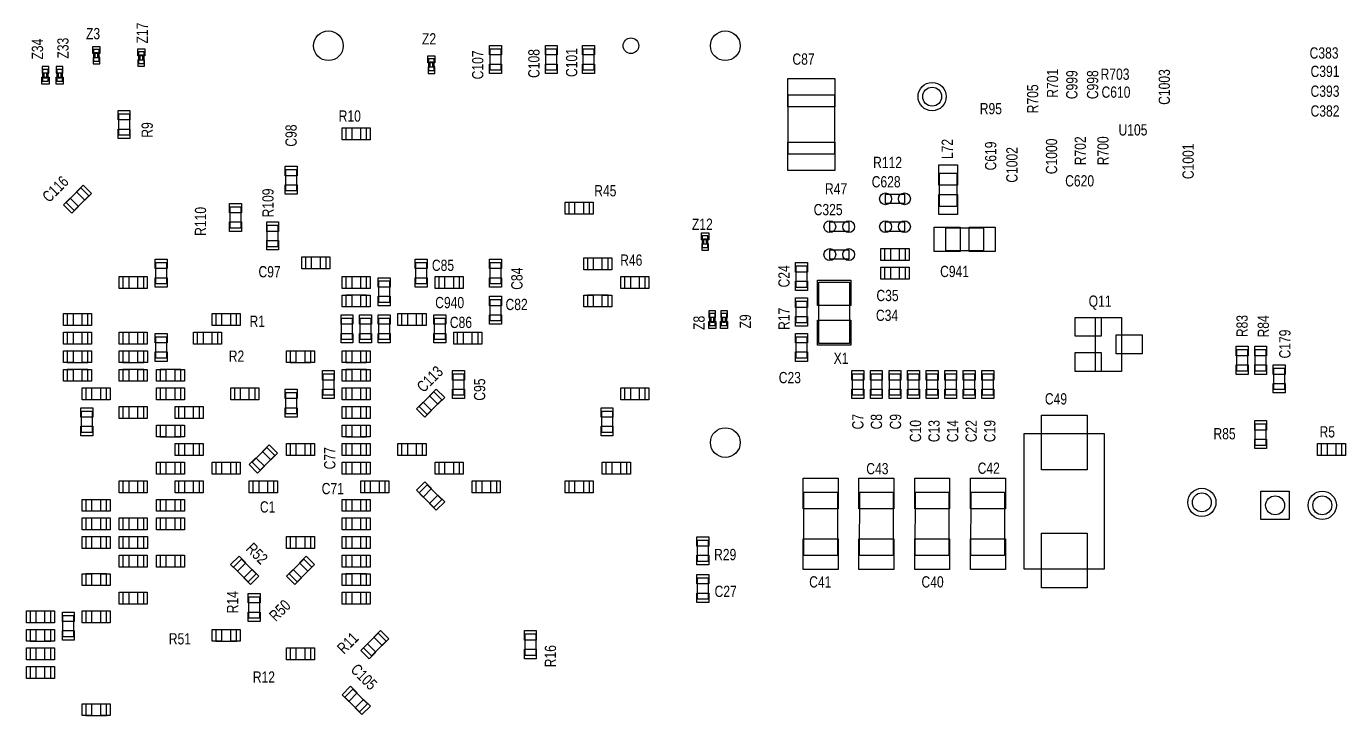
# Model space of a CAD drawing. Extents: x -13164 to 30582, y -10288 to 18382.
# Drawn here: x 6166 to 10360, y 5734 to 7925 of the extents above; entities that cross this region are included whole.
import ezdxf
from ezdxf.enums import TextEntityAlignment as Align

# ---------------------------------------------------------------- set-up
doc = ezdxf.new("R2010")
doc.units = 0
doc.layers.add('DF_ASSEMBLY_NOTES', color=2, linetype='CONTINUOUS')

# ---------------------------------------------------------------- blocks, each defined once
blk = doc.blocks.new('FIGURE_SQUARE')
blk.add_lwpolyline([(-0.5, -0.5), (-0.5, 0.5), (0.5, 0.5), (0.5, -0.5)], close=True)
blk = doc.blocks.new('FIGURE_CIRCLE')
blk.add_circle((0, 0), 0.5)

msp = doc.modelspace()

# ---------------------------------------------------------------- linework, layer by layer
at = {"layer": 'DF_ASSEMBLY_NOTES'}
for points in [[(6379.6615, 7852.018), (6379.6615, 7814.518), (6397.6615, 7814.518), (6397.6615, 7852.018), (6379.6615, 7852.018)], [(6522.1615, 7844.518), (6522.1615, 7807.018), (6540.1615, 7807.018), (6540.1615, 7844.518), (6522.1615, 7844.518)], [(7675.51, 7786.9255), (7675.51, 7852.9255), (7639.51, 7852.9255), (7639.51, 7786.9255), (7675.51, 7786.9255)], [(7852.678, 7786.9255), (7852.678, 7852.9255), (7816.678, 7852.9255), (7816.678, 7786.9255), (7852.678, 7786.9255)], [(7970.788, 7786.9255), (7970.788, 7852.9255), (7934.788, 7852.9255), (7934.788, 7786.9255), (7970.788, 7786.9255)], [(6378.025, 7805.8015), (6399.298, 7805.8015), (6399.298, 7826.4715), (6393.3865, 7826.4715), (6393.3865, 7841.2345), (6383.9365, 7841.2345), (6383.9365, 7826.4715), (6378.025, 7826.4715), (6378.025, 7805.8015)], [(6379.6615, 7840.018), (6379.6615, 7826.518), (6397.6615, 7826.518), (6397.6615, 7840.018), (6379.6615, 7840.018)], [(6520.525, 7798.3015), (6541.798, 7798.3015), (6541.798, 7818.9715), (6535.8865, 7818.9715), (6535.8865, 7833.7345), (6526.4365, 7833.7345), (6526.4365, 7818.9715), (6520.525, 7818.9715), (6520.525, 7798.3015)], [(6522.1615, 7832.518), (6522.1615, 7819.018), (6540.1615, 7819.018), (6540.1615, 7832.518), (6522.1615, 7832.518)], [(7443.025, 7775.8015), (7464.298, 7775.8015), (7464.298, 7796.4715), (7458.3865, 7796.4715), (7458.3865, 7811.2345), (7448.9365, 7811.2345), (7448.9365, 7796.4715), (7443.025, 7796.4715), (7443.025, 7775.8015)], [(7444.6615, 7822.018), (7444.6615, 7784.518), (7462.6615, 7784.518), (7462.6615, 7822.018), (7444.6615, 7822.018)], [(7444.6615, 7810.018), (7444.6615, 7796.518), (7462.6615, 7796.518), (7462.6615, 7810.018), (7444.6615, 7810.018)], [(6237.4165, 7797.256), (6216.1435, 7797.256), (6216.1435, 7776.586), (6222.055, 7776.586), (6222.055, 7761.823), (6231.505, 7761.823), (6231.505, 7776.586), (6237.4165, 7776.586), (6237.4165, 7797.256)], [(6235.78, 7751.0395), (6235.78, 7788.5395), (6217.78, 7788.5395), (6217.78, 7751.0395), (6235.78, 7751.0395)], [(6235.78, 7763.0395), (6235.78, 7776.5395), (6217.78, 7776.5395), (6217.78, 7763.0395), (6235.78, 7763.0395)], [(6282.4165, 7797.256), (6261.1435, 7797.256), (6261.1435, 7776.586), (6267.055, 7776.586), (6267.055, 7761.823), (6276.505, 7761.823), (6276.505, 7776.586), (6282.4165, 7776.586), (6282.4165, 7797.256)], [(6280.78, 7751.0395), (6280.78, 7788.5395), (6262.78, 7788.5395), (6262.78, 7751.0395), (6280.78, 7751.0395)], [(6280.78, 7763.0395), (6280.78, 7776.5395), (6262.78, 7776.5395), (6262.78, 7763.0395), (6280.78, 7763.0395)], [(8734.9495, 7518.7285), (8587.9495, 7518.7285), (8587.9495, 7707.7285), (8734.9495, 7707.7285), (8734.9495, 7518.7285)], [(6494.416, 7580.23), (6494.416, 7646.23), (6458.416, 7646.23), (6458.416, 7580.23), (6494.416, 7580.23)], [(7247.599, 7601.701), (7181.599, 7601.701), (7181.599, 7565.701), (7247.599, 7565.701), (7247.599, 7601.701)], [(6989.917, 7469.0725), (6989.917, 7403.0725), (7025.917, 7403.0725), (7025.917, 7469.0725), (6989.917, 7469.0725)], [(9124.963, 7457.4415), (9067.36, 7457.4415), (9067.36, 7354.0945), (9124.963, 7354.0945), (9124.963, 7457.4415)], [(6339.2635, 7411.831), (6292.5955, 7365.1615), (6318.0505, 7339.705), (6364.72, 7386.3745), (6339.2635, 7411.831)], [(6352.2567, 7372.6379), (6373.5537, 7393.9349), (6346.824, 7420.6646), (6325.527, 7399.3676), (6352.2567, 7372.6379)], [(8957.1985, 7362.004), (8897.1985, 7362.004), (8897.1985, 7392.004), (8957.1985, 7392.004), (8957.1985, 7362.004)], [(6310.4901, 7330.8713), (6331.7871, 7352.1683), (6305.0574, 7378.898), (6283.7604, 7357.601), (6310.4901, 7330.8713)], [(6848.743, 7284.961), (6848.743, 7350.961), (6812.743, 7350.961), (6812.743, 7284.961), (6848.743, 7284.961)], [(7890.2605, 7329.4825), (7956.2605, 7329.4825), (7956.2605, 7365.4825), (7890.2605, 7365.4825), (7890.2605, 7329.4825)], [(8780.0335, 7273.4215), (8720.0335, 7273.4215), (8720.0335, 7303.4215), (8780.0335, 7303.4215), (8780.0335, 7273.4215)], [(8957.1985, 7273.4215), (8897.1985, 7273.4215), (8897.1985, 7303.4215), (8957.1985, 7303.4215), (8957.1985, 7273.4215)], [(6966.853, 7225.906), (6966.853, 7291.906), (6930.853, 7291.906), (6930.853, 7225.906), (6966.853, 7225.906)], [(8314.6615, 7259.518), (8314.6615, 7222.018), (8332.6615, 7222.018), (8332.6615, 7259.518), (8314.6615, 7259.518)], [(9088.6615, 7285.018), (9208.6615, 7285.018), (9208.6615, 7211.518), (9088.6615, 7211.518), (9088.6615, 7285.018)], [(8313.025, 7213.3015), (8334.298, 7213.3015), (8334.298, 7233.9715), (8328.3865, 7233.9715), (8328.3865, 7248.7345), (8318.9365, 7248.7345), (8318.9365, 7233.9715), (8313.025, 7233.9715), (8313.025, 7213.3015)], [(8314.6615, 7247.518), (8314.6615, 7234.018), (8332.6615, 7234.018), (8332.6615, 7247.518), (8314.6615, 7247.518)], [(8780.029, 7184.8405), (8720.029, 7184.8405), (8720.029, 7214.8405), (8780.029, 7214.8405), (8780.029, 7184.8405)], [(8894.197, 7181.8435), (8960.197, 7181.8435), (8960.197, 7217.8435), (8894.197, 7217.8435), (8894.197, 7181.8435)], [(6612.523, 7107.793), (6612.523, 7173.793), (6576.523, 7173.793), (6576.523, 7107.793), (6612.523, 7107.793)], [(7119.1585, 7191.2665), (7053.1585, 7191.2665), (7053.1585, 7155.2665), (7119.1585, 7155.2665), (7119.1585, 7191.2665)], [(7439.2945, 7107.7885), (7439.2945, 7173.7885), (7403.2945, 7173.7885), (7403.2945, 7107.7885), (7439.2945, 7107.7885)], [(7675.513, 7107.79), (7675.513, 7173.79), (7639.513, 7173.79), (7639.513, 7107.79), (7675.513, 7107.79)], [(7949.3125, 7152.3205), (8015.3125, 7152.3205), (8015.3125, 7188.3205), (7949.3125, 7188.3205), (7949.3125, 7152.3205)], [(6472.9435, 7093.264), (6538.9435, 7093.264), (6538.9435, 7129.264), (6472.9435, 7129.264), (6472.9435, 7093.264)], [(7181.6035, 7093.2925), (7247.6035, 7093.2925), (7247.6035, 7129.2925), (7181.6035, 7129.2925), (7181.6035, 7093.2925)], [(7476.874, 7093.261), (7542.874, 7093.261), (7542.874, 7129.261), (7476.874, 7129.261), (7476.874, 7093.261)], [(8067.4285, 7093.2655), (8133.4285, 7093.2655), (8133.4285, 7129.2655), (8067.4285, 7129.2655), (8067.4285, 7093.2655)], [(8647.684, 7096.669), (8647.684, 7162.669), (8611.684, 7162.669), (8611.684, 7096.669), (8647.684, 7096.669)], [(8894.197, 7122.7885), (8960.197, 7122.7885), (8960.197, 7158.7885), (8894.197, 7158.7885), (8894.197, 7122.7885)], [(7285.183, 7114.7365), (7285.183, 7048.7365), (7321.183, 7048.7365), (7321.183, 7114.7365), (7285.183, 7114.7365)], [(8685.259, 6917.158), (8685.259, 7112.158), (8782.759, 7112.158), (8782.759, 6917.158), (8685.259, 6917.158)], [(7247.5975, 7070.2345), (7181.5975, 7070.2345), (7181.5975, 7034.2345), (7247.5975, 7034.2345), (7247.5975, 7070.2345)], [(7675.513, 6989.68), (7675.513, 7055.68), (7639.513, 7055.68), (7639.513, 6989.68), (7675.513, 6989.68)], [(7949.3155, 7034.2075), (8015.3155, 7034.2075), (8015.3155, 7070.2075), (7949.3155, 7070.2075), (7949.3155, 7034.2075)], [(8647.684, 6984.163), (8647.684, 7050.163), (8611.684, 7050.163), (8611.684, 6984.163), (8647.684, 6984.163)], [(6361.7725, 7011.1495), (6295.7725, 7011.1495), (6295.7725, 6975.1495), (6361.7725, 6975.1495), (6361.7725, 7011.1495)], [(6834.214, 7011.145), (6768.214, 7011.145), (6768.214, 6975.145), (6834.214, 6975.145), (6834.214, 7011.145)], [(7424.7655, 7011.1495), (7358.7655, 7011.1495), (7358.7655, 6975.1495), (7424.7655, 6975.1495), (7424.7655, 7011.1495)], [(8356.798, 7020.7345), (8335.525, 7020.7345), (8335.525, 7000.0645), (8341.4365, 7000.0645), (8341.4365, 6985.3015), (8350.8865, 6985.3015), (8350.8865, 7000.0645), (8356.798, 7000.0645), (8356.798, 7020.7345)], [(8355.1615, 6974.518), (8355.1615, 7012.018), (8337.1615, 7012.018), (8337.1615, 6974.518), (8355.1615, 6974.518)], [(8394.298, 7020.7345), (8373.025, 7020.7345), (8373.025, 7000.0645), (8378.9365, 7000.0645), (8378.9365, 6985.3015), (8388.3865, 6985.3015), (8388.3865, 7000.0645), (8394.298, 7000.0645), (8394.298, 7020.7345)], [(8392.6615, 6974.518), (8392.6615, 7012.018), (8374.6615, 7012.018), (8374.6615, 6974.518), (8392.6615, 6974.518)], [(7167.073, 6996.6445), (7167.073, 6930.6445), (7203.073, 6930.6445), (7203.073, 6996.6445), (7167.073, 6996.6445)], [(7262.1295, 6930.646), (7262.1295, 6996.646), (7226.1295, 6996.646), (7226.1295, 6930.646), (7262.1295, 6930.646)], [(7285.1815, 6996.6265), (7285.1815, 6930.6265), (7321.1815, 6930.6265), (7321.1815, 6996.6265), (7285.1815, 6996.6265)], [(7498.348, 6930.622), (7498.348, 6996.622), (7462.348, 6996.622), (7462.348, 6930.622), (7498.348, 6930.622)], [(8355.1615, 6986.518), (8355.1615, 7000.018), (8337.1615, 7000.018), (8337.1615, 6986.518), (8355.1615, 6986.518)], [(8392.6615, 6986.518), (8392.6615, 7000.018), (8374.6615, 7000.018), (8374.6615, 6986.518), (8392.6615, 6986.518)], [(9564.823, 7000.2355), (9647.5, 7000.2355), (9647.5, 6827.7955), (9564.823, 6827.7955), (9564.823, 7000.2355)], [(6361.777, 6952.093), (6295.777, 6952.093), (6295.777, 6916.093), (6361.777, 6916.093), (6361.777, 6952.093)], [(6472.9405, 6916.1005), (6538.9405, 6916.1005), (6538.9405, 6952.1005), (6472.9405, 6952.1005), (6472.9405, 6916.1005)], [(6612.5185, 6871.5685), (6612.5185, 6937.5685), (6576.5185, 6937.5685), (6576.5185, 6871.5685), (6612.5185, 6871.5685)], [(6775.1575, 6952.093), (6709.1575, 6952.093), (6709.1575, 6916.093), (6775.1575, 6916.093), (6775.1575, 6952.093)], [(7535.9305, 6916.0945), (7601.9305, 6916.0945), (7601.9305, 6952.0945), (7535.9305, 6952.0945), (7535.9305, 6916.0945)], [(8611.684, 6937.657), (8611.684, 6871.657), (8647.684, 6871.657), (8647.684, 6937.657), (8611.684, 6937.657)], [(6361.777, 6893.0425), (6295.777, 6893.0425), (6295.777, 6857.0425), (6361.777, 6857.0425), (6361.777, 6893.0425)], [(6472.945, 6857.0395), (6538.945, 6857.0395), (6538.945, 6893.0395), (6472.945, 6893.0395), (6472.945, 6857.0395)], [(7070.437, 6893.0605), (7004.4355, 6893.0605), (7004.4355, 6857.059), (7070.437, 6857.059), (7070.437, 6893.0605)], [(7247.602, 6893.0635), (7181.602, 6893.0635), (7181.602, 6857.0635), (7247.602, 6857.0635), (7247.602, 6893.0635)], [(10012.4185, 6896.6005), (10012.4185, 6830.6005), (10048.4185, 6830.6005), (10048.4185, 6896.6005), (10012.4185, 6896.6005)], [(10071.4795, 6896.602), (10071.4795, 6830.602), (10107.4795, 6830.602), (10107.4795, 6896.602), (10071.4795, 6896.602)], [(10130.5315, 6837.5455), (10130.5315, 6771.5455), (10166.5315, 6771.5455), (10166.5315, 6837.5455), (10130.5315, 6837.5455)], [(6361.777, 6833.986), (6295.777, 6833.986), (6295.777, 6797.986), (6361.777, 6797.986), (6361.777, 6833.986)], [(6472.939, 6797.9905), (6538.939, 6797.9905), (6538.939, 6833.9905), (6472.939, 6833.9905), (6472.939, 6797.9905)], [(6657.049, 6833.983), (6591.049, 6833.9815), (6591.049, 6797.9815), (6657.049, 6797.9815), (6657.049, 6833.983)], [(7108.018, 6819.4735), (7108.018, 6753.4735), (7144.018, 6753.4735), (7144.018, 6819.4735), (7108.018, 6819.4735)], [(7247.5975, 6834.0055), (7181.5975, 6834.0055), (7181.5975, 6798.0055), (7247.5975, 6798.0055), (7247.5975, 6834.0055)], [(7557.4, 6753.463), (7557.4, 6819.463), (7521.4, 6819.463), (7521.4, 6753.463), (7557.4, 6753.463)], [(8790.937, 6819.3775), (8790.937, 6753.3775), (8826.937, 6753.3775), (8826.937, 6819.3775), (8790.937, 6819.3775)], [(8849.986, 6819.3775), (8849.986, 6753.3775), (8885.986, 6753.3775), (8885.986, 6819.3775), (8849.986, 6819.3775)], [(8945.041, 6753.376), (8945.041, 6819.376), (8909.041, 6819.376), (8909.041, 6753.376), (8945.041, 6753.376)], [(9004.099, 6753.376), (9004.099, 6819.376), (8968.099, 6819.376), (8968.099, 6753.376), (9004.099, 6753.376)], [(9063.1585, 6753.3745), (9063.1585, 6819.3745), (9027.1585, 6819.3745), (9027.1585, 6753.3745), (9063.1585, 6753.3745)], [(9122.2075, 6753.3745), (9122.2075, 6819.3745), (9086.2075, 6819.3745), (9086.2075, 6753.3745), (9122.2075, 6753.3745)], [(9181.2625, 6753.3745), (9181.2625, 6819.3745), (9145.2625, 6819.3745), (9145.2625, 6753.3745), (9181.2625, 6753.3745)], [(9240.3235, 6753.3745), (9240.3235, 6819.3745), (9204.3235, 6819.3745), (9204.3235, 6753.3745), (9240.3235, 6753.3745)], [(6354.832, 6738.9295), (6420.832, 6738.9295), (6420.832, 6774.9295), (6354.832, 6774.9295), (6354.832, 6738.9295)], [(6591.0535, 6738.9325), (6657.0535, 6738.9325), (6657.0535, 6774.9325), (6591.0535, 6774.9325), (6591.0535, 6738.9325)], [(6827.2735, 6738.9445), (6893.2735, 6738.9445), (6893.2735, 6774.9445), (6827.2735, 6774.9445), (6827.2735, 6738.9445)], [(7025.9065, 6694.4185), (7025.9065, 6760.4185), (6989.9065, 6760.4185), (6989.9065, 6694.4185), (7025.9065, 6694.4185)], [(7247.5975, 6774.943), (7181.5975, 6774.943), (7181.5975, 6738.943), (7247.5975, 6738.943), (7247.5975, 6774.943)], [(7461.4255, 6763.4755), (7414.7575, 6716.806), (7440.2125, 6691.3495), (7486.882, 6738.019), (7461.4255, 6763.4755)], [(7474.4187, 6724.2824), (7495.7157, 6745.5794), (7468.986, 6772.3091), (7447.689, 6751.0121), (7474.4187, 6724.2824)], [(8067.4285, 6738.9295), (8133.4285, 6738.9295), (8133.4285, 6774.9295), (8067.4285, 6774.9295), (8067.4285, 6738.9295)], [(6472.939, 6679.8775), (6538.939, 6679.8775), (6538.939, 6715.8775), (6472.939, 6715.8775), (6472.939, 6679.8775)], [(6650.1085, 6679.8865), (6716.1085, 6679.8865), (6716.1085, 6715.8865), (6650.1085, 6715.8865), (6650.1085, 6679.8865)], [(7247.5975, 6715.8865), (7181.5975, 6715.8865), (7181.5975, 6679.8865), (7247.5975, 6679.8865), (7247.5975, 6715.8865)], [(7432.6521, 6682.5158), (7453.9491, 6703.8128), (7427.2194, 6730.5425), (7405.9224, 6709.2455), (7432.6521, 6682.5158)], [(6340.3015, 6701.344), (6340.3015, 6635.344), (6376.3015, 6635.344), (6376.3015, 6701.344), (6340.3015, 6701.344)], [(8029.843, 6635.353), (8029.843, 6701.353), (7993.843, 6701.353), (7993.843, 6635.353), (8029.843, 6635.353)], [(6591.0505, 6620.8225), (6657.0505, 6620.8225), (6657.0505, 6656.8225), (6591.0505, 6656.8225), (6591.0505, 6620.8225)], [(7247.602, 6656.83), (7181.602, 6656.83), (7181.602, 6620.83), (7247.602, 6620.83), (7247.602, 6656.83)], [(9592.174, 6199.4305), (9338.2255, 6199.4305), (9338.2255, 6630.5335), (9592.174, 6630.5335), (9592.174, 6199.4305)], [(10107.4765, 6594.379), (10107.4765, 6660.379), (10071.4765, 6660.379), (10071.4765, 6594.379), (10107.4765, 6594.379)], [(6650.1085, 6561.7705), (6716.1085, 6561.7705), (6716.1085, 6597.7705), (6650.1085, 6597.7705), (6650.1085, 6561.7705)], [(6929.932, 6586.2955), (6883.264, 6539.6275), (6908.719, 6514.171), (6955.3885, 6560.8405), (6929.932, 6586.2955)], [(6942.9252, 6547.1039), (6964.2222, 6568.4009), (6937.4925, 6595.1306), (6916.1955, 6573.8336), (6942.9252, 6547.1039)], [(7004.4385, 6561.7705), (7070.4385, 6561.7705), (7070.4385, 6597.7705), (7004.4385, 6597.7705), (7004.4385, 6561.7705)], [(7247.602, 6597.772), (7181.602, 6597.772), (7181.602, 6561.772), (7247.602, 6561.772), (7247.602, 6597.772)], [(7358.7685, 6561.7675), (7424.7685, 6561.7675), (7424.7685, 6597.7675), (7358.7685, 6597.7675), (7358.7685, 6561.7675)], [(10281.9925, 6561.7615), (10347.9925, 6561.7615), (10347.9925, 6597.7615), (10281.9925, 6597.7615), (10281.9925, 6561.7615)], [(6901.1586, 6505.3373), (6922.4556, 6526.6343), (6895.7259, 6553.364), (6874.4289, 6532.067), (6901.1586, 6505.3373)], [(6591.049, 6502.7125), (6657.049, 6502.7125), (6657.049, 6538.7125), (6591.049, 6538.7125), (6591.049, 6502.7125)], [(6834.2125, 6538.7125), (6768.2125, 6538.7125), (6768.2125, 6502.7125), (6834.2125, 6502.7125), (6834.2125, 6538.7125)], [(7247.6035, 6538.7125), (7181.6035, 6538.7125), (7181.6035, 6502.7125), (7247.6035, 6502.7125), (7247.6035, 6538.7125)], [(7542.8725, 6538.7125), (7476.8725, 6538.7125), (7476.8725, 6502.7125), (7542.8725, 6502.7125), (7542.8725, 6538.7125)], [(8008.3735, 6502.7095), (8074.3735, 6502.7095), (8074.3735, 6538.7095), (8008.3735, 6538.7095), (8008.3735, 6502.7095)], [(6472.939, 6443.6575), (6538.939, 6443.6575), (6538.939, 6479.6575), (6472.939, 6479.6575), (6472.939, 6443.6575)], [(6650.1085, 6443.6515), (6716.1085, 6443.6515), (6716.1085, 6479.6515), (6650.1085, 6479.6515), (6650.1085, 6443.6515)], [(6886.3255, 6443.6545), (6952.3255, 6443.6545), (6952.3255, 6479.6545), (6886.3255, 6479.6545), (6886.3255, 6443.6545)], [(7240.6585, 6443.6545), (7306.6585, 6443.6545), (7306.6585, 6479.6545), (7240.6585, 6479.6545), (7240.6585, 6443.6545)], [(7405.9224, 6450.2984), (7427.2194, 6429.0014), (7453.9491, 6455.7311), (7432.6521, 6477.0281), (7405.9224, 6450.2984)], [(7486.8805, 6421.525), (7440.2125, 6468.1945), (7414.756, 6442.738), (7461.4255, 6396.07), (7486.8805, 6421.525)], [(7594.9885, 6443.6575), (7660.9885, 6443.6575), (7660.9885, 6479.6575), (7594.9885, 6479.6575), (7594.9885, 6443.6575)], [(7890.2635, 6443.6575), (7956.2635, 6443.6575), (7956.2635, 6479.6575), (7890.2635, 6479.6575), (7890.2635, 6443.6575)], [(6354.829, 6384.601), (6420.829, 6384.601), (6420.829, 6420.601), (6354.829, 6420.601), (6354.829, 6384.601)], [(6591.058, 6384.601), (6657.058, 6384.601), (6657.058, 6420.601), (6591.058, 6420.601), (6591.058, 6384.601)], [(7247.602, 6420.5965), (7181.602, 6420.5965), (7181.602, 6384.5965), (7247.602, 6384.5965), (7247.602, 6420.5965)], [(7447.689, 6408.5318), (7468.986, 6387.2348), (7495.7157, 6413.9645), (7474.4187, 6435.2615), (7447.689, 6408.5318)], [(8636.977, 6243.046), (8637.727, 6444.046), (8744.227, 6444.046), (8744.227, 6243.046), (8637.727, 6243.046)], [(8814.142, 6243.046), (8814.886, 6444.046), (8921.386, 6444.046), (8921.386, 6243.046), (8814.886, 6243.046)], [(8991.307, 6243.046), (8992.057, 6444.046), (9098.557, 6444.046), (9098.557, 6243.046), (8992.057, 6243.046)], [(9168.472, 6243.046), (9169.222, 6444.046), (9275.722, 6444.046), (9275.722, 6243.046), (9169.222, 6243.046)], [(6354.8335, 6325.5445), (6420.8335, 6325.5445), (6420.8335, 6361.5445), (6354.8335, 6361.5445), (6354.8335, 6325.5445)], [(6472.939, 6325.5475), (6538.939, 6325.5475), (6538.939, 6361.5475), (6472.939, 6361.5475), (6472.939, 6325.5475)], [(6657.049, 6361.5415), (6591.049, 6361.5415), (6591.049, 6325.5415), (6657.049, 6325.5415), (6657.049, 6361.5415)], [(7247.5975, 6361.5415), (7181.5975, 6361.5415), (7181.5975, 6325.5415), (7247.5975, 6325.5415), (7247.5975, 6361.5415)], [(6354.829, 6266.4955), (6420.829, 6266.4955), (6420.829, 6302.4955), (6354.829, 6302.4955), (6354.829, 6266.4955)], [(6472.945, 6266.4895), (6538.945, 6266.4895), (6538.945, 6302.4895), (6472.945, 6302.4895), (6472.945, 6266.4895)], [(7070.4325, 6302.479), (7004.4325, 6302.479), (7004.4325, 6266.479), (7070.4325, 6266.479), (7070.4325, 6302.479)], [(7247.5975, 6302.479), (7181.5975, 6302.479), (7181.5975, 6266.479), (7247.5975, 6266.479), (7247.5975, 6302.479)], [(8298.1585, 6291.2725), (8298.1585, 6225.2725), (8334.1585, 6225.2725), (8334.1585, 6291.2725), (8298.1585, 6291.2725)], [(6472.9435, 6207.4375), (6538.9435, 6207.4375), (6538.9435, 6243.4375), (6472.9435, 6243.4375), (6472.9435, 6207.4375)], [(6657.049, 6243.43), (6591.049, 6243.43), (6591.049, 6207.43), (6657.049, 6207.43), (6657.049, 6243.43)], [(6815.3739, 6214.0739), (6836.6709, 6192.7769), (6863.4006, 6219.5066), (6842.1036, 6240.8036), (6815.3739, 6214.0739)], [(6896.3335, 6185.3005), (6849.664, 6231.97), (6824.209, 6206.5135), (6870.877, 6159.8455), (6896.3335, 6185.3005)], [(7026.8275, 6159.8425), (7073.497, 6206.512), (7048.0405, 6231.9685), (7001.371, 6185.299), (7026.8275, 6159.8425)], [(7055.601, 6240.8021), (7034.304, 6219.5051), (7061.0337, 6192.7754), (7082.3307, 6214.0724), (7055.601, 6240.8021)], [(7247.6035, 6243.4195), (7181.6035, 6243.4195), (7181.6035, 6207.4195), (7247.6035, 6207.4195), (7247.6035, 6243.4195)], [(6354.8305, 6148.3825), (6420.8305, 6148.3825), (6420.8305, 6184.3825), (6354.8305, 6184.3825), (6354.8305, 6148.3825)], [(6857.1405, 6172.3073), (6878.4375, 6151.0103), (6905.1672, 6177.74), (6883.8702, 6199.037), (6857.1405, 6172.3073)], [(7013.8344, 6199.0355), (6992.5374, 6177.7385), (7019.2671, 6151.0088), (7040.5641, 6172.3058), (7013.8344, 6199.0355)], [(7247.6035, 6184.366), (7181.6035, 6184.366), (7181.6035, 6148.366), (7247.6035, 6148.366), (7247.6035, 6184.366)], [(8298.1645, 6171.2665), (8298.1645, 6105.2665), (8334.1645, 6105.2665), (8334.1645, 6171.2665), (8298.1645, 6171.2665)], [(6472.9435, 6089.3245), (6538.9435, 6089.3245), (6538.9435, 6125.3245), (6472.9435, 6125.3245), (6472.9435, 6089.3245)], [(7247.5975, 6125.3065), (7181.5975, 6125.3065), (7181.5975, 6089.3065), (7247.5975, 6089.3065), (7247.5975, 6125.3065)], [(6907.7965, 6044.794), (6907.7965, 6110.794), (6871.7965, 6110.794), (6871.7965, 6044.794), (6907.7965, 6044.794)], [(6177.6685, 6030.2755), (6243.6685, 6030.2755), (6243.6685, 6066.2755), (6177.6685, 6066.2755), (6177.6685, 6030.2755)], [(6281.248, 6051.742), (6281.248, 5985.742), (6317.248, 5985.742), (6317.248, 6051.742), (6281.248, 6051.742)], [(6354.8305, 6030.2725), (6420.8305, 6030.2725), (6420.8305, 6066.2725), (6354.8305, 6066.2725), (6354.8305, 6030.2725)], [(6177.6685, 5971.219), (6243.6685, 5971.219), (6243.6685, 6007.219), (6177.6685, 6007.219), (6177.6685, 5971.219)], [(6768.2125, 5971.2115), (6834.2125, 5971.2115), (6834.2125, 6007.2115), (6768.2125, 6007.2115), (6768.2125, 5971.2115)], [(7297.2552, 5956.5539), (7318.5522, 5977.8509), (7291.8225, 6004.5806), (7270.5255, 5983.2836), (7297.2552, 5956.5539)], [(7255.4886, 5914.7873), (7276.7856, 5936.0843), (7250.0559, 5962.814), (7228.7589, 5941.517), (7255.4886, 5914.7873)], [(7284.262, 5995.7455), (7237.594, 5949.0775), (7263.049, 5923.621), (7309.7185, 5970.2905), (7284.262, 5995.7455)], [(7750.123, 5992.6855), (7750.123, 5926.6855), (7786.123, 5926.6855), (7786.123, 5992.6855), (7750.123, 5992.6855)], [(6177.6625, 5912.1625), (6243.6625, 5912.1625), (6243.6625, 5948.1625), (6177.6625, 5948.1625), (6177.6625, 5912.1625)], [(7070.434, 5948.158), (7004.434, 5948.158), (7004.434, 5912.158), (7070.434, 5912.158), (7070.434, 5948.158)], [(6177.6655, 5853.1045), (6243.6655, 5853.1045), (6243.6655, 5889.1045), (6177.6655, 5889.1045), (6177.6655, 5853.1045)], [(7217.7321, 5806.0871), (7196.4351, 5827.3841), (7169.7054, 5800.6544), (7191.0024, 5779.3574), (7217.7321, 5806.0871)], [(7178.5405, 5793.094), (7225.2085, 5746.4245), (7250.665, 5771.881), (7203.9955, 5818.549), (7178.5405, 5793.094)], [(6354.8275, 5734.993), (6420.8275, 5734.993), (6420.8275, 5770.993), (6354.8275, 5770.993), (6354.8275, 5734.993)], [(7259.4987, 5764.3205), (7238.2017, 5785.6175), (7211.472, 5758.8878), (7232.769, 5737.5908), (7259.4987, 5764.3205)]]:
    msp.add_lwpolyline(points, dxfattribs=at)

# ---------------------------------------------------------------- block references
for name, p, xscale, yscale in [('FIGURE_CIRCLE', (7126.195, 7863.628), 94.482, 94.482), ('FIGURE_CIRCLE', (7126.195, 7863.628), 94.482, 94.482), ('FIGURE_CIRCLE', (8087.7895, 7863.628), 49.6065, 49.6065), ('FIGURE_CIRCLE', (8087.7895, 7863.628), 49.6065, 49.6065), ('FIGURE_CIRCLE', (8387.7895, 7863.628), 94.482, 94.482), ('FIGURE_CIRCLE', (8387.7895, 7863.628), 94.482, 94.482), ('FIGURE_SQUARE', (6388.6615, 7850.518), 22.4415, 22.4415), ('FIGURE_SQUARE', (6531.1615, 7843.018), 22.4415, 22.4415), ('FIGURE_SQUARE', (7657.51, 7849.459), 37.8015, 30.1185), ('FIGURE_SQUARE', (7834.678, 7849.459), 37.8015, 30.1185), ('FIGURE_SQUARE', (7952.788, 7849.459), 37.8015, 30.1185), ('FIGURE_SQUARE', (7453.6615, 7820.518), 22.4415, 22.4415), ('FIGURE_SQUARE', (7657.51, 7790.392), 37.8015, 30.1185), ('FIGURE_SQUARE', (7834.678, 7790.392), 37.8015, 30.1185), ('FIGURE_SQUARE', (7952.788, 7790.392), 37.8015, 30.1185), ('FIGURE_SQUARE', (6226.78, 7752.5395), 22.4415, 22.4415), ('FIGURE_SQUARE', (6271.78, 7752.5395), 22.4415, 22.4415), ('FIGURE_SQUARE', (8661.4495, 7714.4785), 150, 89.7585), ('FIGURE_CIRCLE', (9045.3055, 7701.8125), 89.7585, 89.7585), ('FIGURE_CIRCLE', (9045.3055, 7701.8125), 60.2415, 60.2415), ('FIGURE_SQUARE', (6476.416, 7642.7635), 37.8015, 30.1185), ('FIGURE_SQUARE', (6476.416, 7583.6965), 37.8015, 30.1185), ('FIGURE_SQUARE', (7185.0655, 7583.701), 30.1185, 37.8015), ('FIGURE_SQUARE', (7244.1325, 7583.701), 30.1185, 37.8015), ('FIGURE_SQUARE', (8661.4495, 7511.9785), 150, 89.7585), ('FIGURE_SQUARE', (7007.917, 7465.606), 37.8015, 30.1185), ('FIGURE_SQUARE', (9096.1615, 7452.646), 60.2415, 64.3635), ('FIGURE_SQUARE', (7007.917, 7406.539), 37.8015, 30.1185), ('FIGURE_CIRCLE', (8897.1985, 7377.004), 37.8015, 37.8015), ('FIGURE_CIRCLE', (8957.1985, 7377.004), 37.8015, 37.8015), ('FIGURE_SQUARE', (9096.1615, 7358.89), 60.2415, 64.3635), ('FIGURE_SQUARE', (6830.743, 7347.4945), 37.8015, 30.1185), ('FIGURE_SQUARE', (7893.727, 7347.4825), 30.1185, 37.8015), ('FIGURE_SQUARE', (7952.794, 7347.4825), 30.1185, 37.8015), ('FIGURE_SQUARE', (6830.743, 7288.4275), 37.8015, 30.1185), ('FIGURE_SQUARE', (6948.853, 7288.4395), 37.8015, 30.1185), ('FIGURE_CIRCLE', (8720.0335, 7288.4215), 37.8015, 37.8015), ('FIGURE_CIRCLE', (8780.0335, 7288.4215), 37.8015, 37.8015), ('FIGURE_CIRCLE', (8897.1985, 7288.4215), 37.8015, 37.8015), ('FIGURE_CIRCLE', (8957.1985, 7288.4215), 37.8015, 37.8015), ('FIGURE_SQUARE', (8323.6615, 7258.018), 22.4415, 22.4415), ('FIGURE_SQUARE', (9092.7835, 7248.268), 82.677, 77.9535), ('FIGURE_SQUARE', (9204.5395, 7248.268), 82.677, 77.9535), ('FIGURE_SQUARE', (6948.853, 7229.3725), 37.8015, 30.1185), ('FIGURE_CIRCLE', (8720.029, 7199.8405), 37.8015, 37.8015), ('FIGURE_CIRCLE', (8780.029, 7199.8405), 37.8015, 37.8015), ('FIGURE_SQUARE', (8897.6635, 7199.8435), 30.1185, 37.8015), ('FIGURE_SQUARE', (8956.7305, 7199.8435), 30.1185, 37.8015), ('FIGURE_SQUARE', (6594.523, 7170.3265), 37.8015, 30.1185), ('FIGURE_SQUARE', (7056.625, 7173.2665), 30.1185, 37.8015), ('FIGURE_SQUARE', (7115.692, 7173.2665), 30.1185, 37.8015), ('FIGURE_SQUARE', (7421.2945, 7170.322), 37.8015, 30.1185), ('FIGURE_SQUARE', (7657.513, 7170.3235), 37.8015, 30.1185), ('FIGURE_SQUARE', (7952.779, 7170.3205), 30.1185, 37.8015), ('FIGURE_SQUARE', (8011.846, 7170.3205), 30.1185, 37.8015), ('FIGURE_SQUARE', (8629.684, 7159.2025), 37.8015, 30.1185), ('FIGURE_SQUARE', (6476.41, 7111.264), 30.1185, 37.8015), ('FIGURE_SQUARE', (6535.477, 7111.264), 30.1185, 37.8015), ('FIGURE_SQUARE', (7185.07, 7111.2925), 30.1185, 37.8015), ('FIGURE_SQUARE', (7244.137, 7111.2925), 30.1185, 37.8015), ('FIGURE_SQUARE', (7480.3405, 7111.261), 30.1185, 37.8015), ('FIGURE_SQUARE', (7539.4075, 7111.261), 30.1185, 37.8015), ('FIGURE_SQUARE', (8070.895, 7111.2655), 30.1185, 37.8015), ('FIGURE_SQUARE', (8129.962, 7111.2655), 30.1185, 37.8015), ('FIGURE_SQUARE', (8897.6635, 7140.7885), 30.1185, 37.8015), ('FIGURE_SQUARE', (8956.7305, 7140.7885), 30.1185, 37.8015), ('FIGURE_SQUARE', (6594.523, 7111.2595), 37.8015, 30.1185), ('FIGURE_SQUARE', (7303.183, 7111.27), 37.8015, 30.1185), ('FIGURE_SQUARE', (7421.2945, 7111.255), 37.8015, 30.1185), ('FIGURE_SQUARE', (7657.513, 7111.2565), 37.8015, 30.1185), ('FIGURE_SQUARE', (8629.684, 7100.1355), 37.8015, 30.1185), ('FIGURE_SQUARE', (8734.009, 7078.1065), 106.305, 79.725), ('FIGURE_SQUARE', (7185.064, 7052.2345), 30.1185, 37.8015), ('FIGURE_SQUARE', (7244.131, 7052.2345), 30.1185, 37.8015), ('FIGURE_SQUARE', (7303.183, 7052.203), 37.8015, 30.1185), ('FIGURE_SQUARE', (7657.513, 7052.2135), 37.8015, 30.1185), ('FIGURE_SQUARE', (7952.782, 7052.2075), 30.1185, 37.8015), ('FIGURE_SQUARE', (8011.849, 7052.2075), 30.1185, 37.8015), ('FIGURE_SQUARE', (8629.684, 7046.6965), 37.8015, 30.1185), ('FIGURE_SQUARE', (6299.239, 6993.1495), 30.1185, 37.8015), ('FIGURE_SQUARE', (6358.306, 6993.1495), 30.1185, 37.8015), ('FIGURE_SQUARE', (6771.6805, 6993.145), 30.1185, 37.8015), ('FIGURE_SQUARE', (6830.7475, 6993.145), 30.1185, 37.8015), ('FIGURE_SQUARE', (7185.073, 6993.178), 37.8015, 30.1185), ('FIGURE_SQUARE', (7244.1295, 6993.1795), 37.8015, 30.1185), ('FIGURE_SQUARE', (7303.1815, 6993.16), 37.8015, 30.1185), ('FIGURE_SQUARE', (7362.232, 6993.1495), 30.1185, 37.8015), ('FIGURE_SQUARE', (7421.299, 6993.1495), 30.1185, 37.8015), ('FIGURE_SQUARE', (7480.348, 6993.1555), 37.8015, 30.1185), ('FIGURE_SQUARE', (7657.513, 6993.1465), 37.8015, 30.1185), ('FIGURE_SQUARE', (8346.1615, 6976.018), 22.4415, 22.4415), ('FIGURE_SQUARE', (8383.6615, 6976.018), 22.4415, 22.4415), ('FIGURE_SQUARE', (8629.684, 6987.6295), 37.8015, 30.1185), ('FIGURE_SQUARE', (8734.009, 6951.2095), 106.305, 79.725), ('FIGURE_SQUARE', (9541.195, 6970.1185), 82.677, 60.2415), ('FIGURE_SQUARE', (6299.2435, 6934.093), 30.1185, 37.8015), ('FIGURE_SQUARE', (6358.3105, 6934.093), 30.1185, 37.8015), ('FIGURE_SQUARE', (6476.407, 6934.1005), 30.1185, 37.8015), ('FIGURE_SQUARE', (6535.474, 6934.1005), 30.1185, 37.8015), ('FIGURE_SQUARE', (6594.5185, 6934.102), 37.8015, 30.1185), ('FIGURE_SQUARE', (6712.624, 6934.093), 30.1185, 37.8015), ('FIGURE_SQUARE', (6771.691, 6934.093), 30.1185, 37.8015), ('FIGURE_SQUARE', (7185.073, 6934.111), 37.8015, 30.1185), ('FIGURE_SQUARE', (7244.1295, 6934.1125), 37.8015, 30.1185), ('FIGURE_SQUARE', (7303.1815, 6934.093), 37.8015, 30.1185), ('FIGURE_SQUARE', (7480.348, 6934.0885), 37.8015, 30.1185), ('FIGURE_SQUARE', (7539.397, 6934.0945), 30.1185, 37.8015), ('FIGURE_SQUARE', (7598.464, 6934.0945), 30.1185, 37.8015), ('FIGURE_SQUARE', (8629.684, 6934.1905), 37.8015, 30.1185), ('FIGURE_SQUARE', (9671.128, 6914.0155), 82.677, 60.2415), ('FIGURE_SQUARE', (6299.2435, 6875.0425), 30.1185, 37.8015), ('FIGURE_SQUARE', (6358.3105, 6875.0425), 30.1185, 37.8015), ('FIGURE_SQUARE', (6476.4115, 6875.0395), 30.1185, 37.8015), ('FIGURE_SQUARE', (6535.4785, 6875.0395), 30.1185, 37.8015), ('FIGURE_SQUARE', (6594.5185, 6875.035), 37.8015, 30.1185), ('FIGURE_SQUARE', (7007.9035, 6875.059), 30.1185, 37.8015), ('FIGURE_SQUARE', (7066.9705, 6875.059), 30.1185, 37.8015), ('FIGURE_SQUARE', (7185.0685, 6875.0635), 30.1185, 37.8015), ('FIGURE_SQUARE', (7244.1355, 6875.0635), 30.1185, 37.8015), ('FIGURE_SQUARE', (8629.684, 6875.1235), 37.8015, 30.1185), ('FIGURE_SQUARE', (9541.195, 6857.9125), 82.677, 60.2415), ('FIGURE_SQUARE', (10030.4185, 6893.134), 37.8015, 30.1185), ('FIGURE_SQUARE', (10089.4795, 6893.1355), 37.8015, 30.1185), ('FIGURE_SQUARE', (10030.4185, 6834.067), 37.8015, 30.1185), ('FIGURE_SQUARE', (10089.4795, 6834.0685), 37.8015, 30.1185), ('FIGURE_SQUARE', (10148.5315, 6834.079), 37.8015, 30.1185), ('FIGURE_SQUARE', (6299.2435, 6815.986), 30.1185, 37.8015), ('FIGURE_SQUARE', (6358.3105, 6815.986), 30.1185, 37.8015), ('FIGURE_SQUARE', (6476.4055, 6815.9905), 30.1185, 37.8015), ('FIGURE_SQUARE', (6535.4725, 6815.9905), 30.1185, 37.8015), ('FIGURE_SQUARE', (6594.5155, 6815.9815), 30.1185, 37.8015), ('FIGURE_SQUARE', (6653.5825, 6815.9815), 30.1185, 37.8015), ('FIGURE_SQUARE', (7126.018, 6816.007), 37.8015, 30.1185), ('FIGURE_SQUARE', (7185.064, 6816.0055), 30.1185, 37.8015), ('FIGURE_SQUARE', (7244.131, 6816.0055), 30.1185, 37.8015), ('FIGURE_SQUARE', (7539.4, 6815.9965), 37.8015, 30.1185), ('FIGURE_SQUARE', (8808.937, 6815.911), 37.8015, 30.1185), ('FIGURE_SQUARE', (8867.986, 6815.911), 37.8015, 30.1185), ('FIGURE_SQUARE', (8927.041, 6815.9095), 37.8015, 30.1185), ('FIGURE_SQUARE', (8986.099, 6815.9095), 37.8015, 30.1185), ('FIGURE_SQUARE', (9045.1585, 6815.908), 37.8015, 30.1185), ('FIGURE_SQUARE', (9104.2075, 6815.908), 37.8015, 30.1185), ('FIGURE_SQUARE', (9163.2625, 6815.908), 37.8015, 30.1185), ('FIGURE_SQUARE', (9222.3235, 6815.908), 37.8015, 30.1185), ('FIGURE_SQUARE', (6358.2985, 6756.9295), 30.1185, 37.8015), ('FIGURE_SQUARE', (6417.3655, 6756.9295), 30.1185, 37.8015), ('FIGURE_SQUARE', (6594.52, 6756.9325), 30.1185, 37.8015), ('FIGURE_SQUARE', (6653.587, 6756.9325), 30.1185, 37.8015), ('FIGURE_SQUARE', (6830.74, 6756.9445), 30.1185, 37.8015), ('FIGURE_SQUARE', (6889.807, 6756.9445), 30.1185, 37.8015), ('FIGURE_SQUARE', (7007.9065, 6756.952), 37.8015, 30.1185), ('FIGURE_SQUARE', (7126.018, 6756.94), 37.8015, 30.1185), ('FIGURE_SQUARE', (7185.064, 6756.943), 30.1185, 37.8015), ('FIGURE_SQUARE', (7244.131, 6756.943), 30.1185, 37.8015), ('FIGURE_SQUARE', (7539.4, 6756.9295), 37.8015, 30.1185), ('FIGURE_SQUARE', (8070.895, 6756.9295), 30.1185, 37.8015), ('FIGURE_SQUARE', (8129.962, 6756.9295), 30.1185, 37.8015), ('FIGURE_SQUARE', (8808.937, 6756.844), 37.8015, 30.1185), ('FIGURE_SQUARE', (8867.986, 6756.844), 37.8015, 30.1185), ('FIGURE_SQUARE', (8927.041, 6756.8425), 37.8015, 30.1185), ('FIGURE_SQUARE', (8986.099, 6756.8425), 37.8015, 30.1185), ('FIGURE_SQUARE', (9045.1585, 6756.841), 37.8015, 30.1185), ('FIGURE_SQUARE', (9104.2075, 6756.841), 37.8015, 30.1185), ('FIGURE_SQUARE', (9163.2625, 6756.841), 37.8015, 30.1185), ('FIGURE_SQUARE', (9222.3235, 6756.841), 37.8015, 30.1185), ('FIGURE_SQUARE', (10148.5315, 6775.012), 37.8015, 30.1185), ('FIGURE_SQUARE', (6358.3015, 6697.8775), 37.8015, 30.1185), ('FIGURE_SQUARE', (6476.4055, 6697.8775), 30.1185, 37.8015), ('FIGURE_SQUARE', (6535.4725, 6697.8775), 30.1185, 37.8015), ('FIGURE_SQUARE', (6653.575, 6697.8865), 30.1185, 37.8015), ('FIGURE_SQUARE', (6712.642, 6697.8865), 30.1185, 37.8015), ('FIGURE_SQUARE', (7007.9065, 6697.885), 37.8015, 30.1185), ('FIGURE_SQUARE', (7185.064, 6697.8865), 30.1185, 37.8015), ('FIGURE_SQUARE', (7244.131, 6697.8865), 30.1185, 37.8015), ('FIGURE_SQUARE', (8011.843, 6697.8865), 37.8015, 30.1185), ('FIGURE_SQUARE', (9465.2005, 6602.482), 145.275, 174.213), ('FIGURE_SQUARE', (10089.4765, 6656.9125), 37.8015, 30.1185), ('FIGURE_SQUARE', (6358.3015, 6638.8105), 37.8015, 30.1185), ('FIGURE_SQUARE', (6594.517, 6638.8225), 30.1185, 37.8015), ('FIGURE_SQUARE', (6653.584, 6638.8225), 30.1185, 37.8015), ('FIGURE_SQUARE', (7185.0685, 6638.83), 30.1185, 37.8015), ('FIGURE_SQUARE', (7244.1355, 6638.83), 30.1185, 37.8015), ('FIGURE_SQUARE', (8011.843, 6638.8195), 37.8015, 30.1185), ('FIGURE_CIRCLE', (8387.7895, 6602.023), 94.482, 94.482), ('FIGURE_CIRCLE', (8387.7895, 6602.023), 94.482, 94.482), ('FIGURE_SQUARE', (6653.575, 6579.7705), 30.1185, 37.8015), ('FIGURE_SQUARE', (6712.642, 6579.7705), 30.1185, 37.8015), ('FIGURE_SQUARE', (7007.905, 6579.7705), 30.1185, 37.8015), ('FIGURE_SQUARE', (7066.972, 6579.7705), 30.1185, 37.8015), ('FIGURE_SQUARE', (7185.0685, 6579.772), 30.1185, 37.8015), ('FIGURE_SQUARE', (7244.1355, 6579.772), 30.1185, 37.8015), ('FIGURE_SQUARE', (7362.235, 6579.7675), 30.1185, 37.8015), ('FIGURE_SQUARE', (7421.302, 6579.7675), 30.1185, 37.8015), ('FIGURE_SQUARE', (10089.4765, 6597.8455), 37.8015, 30.1185), ('FIGURE_SQUARE', (10285.459, 6579.7615), 30.1185, 37.8015), ('FIGURE_SQUARE', (10344.526, 6579.7615), 30.1185, 37.8015), ('FIGURE_SQUARE', (6594.5155, 6520.7125), 30.1185, 37.8015), ('FIGURE_SQUARE', (6653.5825, 6520.7125), 30.1185, 37.8015), ('FIGURE_SQUARE', (6771.679, 6520.7125), 30.1185, 37.8015), ('FIGURE_SQUARE', (6830.746, 6520.7125), 30.1185, 37.8015), ('FIGURE_SQUARE', (7185.07, 6520.7125), 30.1185, 37.8015), ('FIGURE_SQUARE', (7244.137, 6520.7125), 30.1185, 37.8015), ('FIGURE_SQUARE', (7480.339, 6520.7125), 30.1185, 37.8015), ('FIGURE_SQUARE', (7539.406, 6520.7125), 30.1185, 37.8015), ('FIGURE_SQUARE', (8011.84, 6520.7095), 30.1185, 37.8015), ('FIGURE_SQUARE', (8070.907, 6520.7095), 30.1185, 37.8015), ('FIGURE_SQUARE', (6476.4055, 6461.6575), 30.1185, 37.8015), ('FIGURE_SQUARE', (6535.4725, 6461.6575), 30.1185, 37.8015), ('FIGURE_SQUARE', (6653.575, 6461.6515), 30.1185, 37.8015), ('FIGURE_SQUARE', (6712.642, 6461.6515), 30.1185, 37.8015), ('FIGURE_SQUARE', (6889.792, 6461.6545), 30.1185, 37.8015), ('FIGURE_SQUARE', (6948.859, 6461.6545), 30.1185, 37.8015), ('FIGURE_SQUARE', (7244.125, 6461.6545), 30.1185, 37.8015), ('FIGURE_SQUARE', (7303.192, 6461.6545), 30.1185, 37.8015), ('FIGURE_SQUARE', (7598.455, 6461.6575), 30.1185, 37.8015), ('FIGURE_SQUARE', (7657.522, 6461.6575), 30.1185, 37.8015), ('FIGURE_SQUARE', (7893.73, 6461.6575), 30.1185, 37.8015), ('FIGURE_SQUARE', (7952.797, 6461.6575), 30.1185, 37.8015), ('FIGURE_SQUARE', (8690.977, 6439.9225), 111.03, 97.4415), ('FIGURE_SQUARE', (8868.142, 6439.924), 111.03, 97.4415), ('FIGURE_SQUARE', (9045.307, 6439.9225), 111.03, 97.4415), ('FIGURE_SQUARE', (9222.472, 6439.924), 111.03, 97.4415), ('FIGURE_SQUARE', (6358.2955, 6402.601), 30.1185, 37.8015), ('FIGURE_SQUARE', (6417.3625, 6402.601), 30.1185, 37.8015), ('FIGURE_SQUARE', (6594.5245, 6402.601), 30.1185, 37.8015), ('FIGURE_SQUARE', (6653.5915, 6402.601), 30.1185, 37.8015), ('FIGURE_SQUARE', (7185.0685, 6402.5965), 30.1185, 37.8015), ('FIGURE_SQUARE', (7244.1355, 6402.5965), 30.1185, 37.8015), ('FIGURE_CIRCLE', (9902.5495, 6411.976), 89.7585, 89.7585), ('FIGURE_CIRCLE', (9902.5495, 6411.976), 60.2415, 60.2415), ('FIGURE_SQUARE', (10135.462, 6402.601), 89.7585, 89.7585), ('FIGURE_CIRCLE', (10135.462, 6402.601), 60.2415, 60.2415), ('FIGURE_CIRCLE', (10285.462, 6402.601), 89.7585, 89.7585), ('FIGURE_CIRCLE', (10285.462, 6402.601), 60.2415, 60.2415), ('FIGURE_SQUARE', (6358.3, 6343.5445), 30.1185, 37.8015), ('FIGURE_SQUARE', (6417.367, 6343.5445), 30.1185, 37.8015), ('FIGURE_SQUARE', (6476.4055, 6343.5475), 30.1185, 37.8015), ('FIGURE_SQUARE', (6535.4725, 6343.5475), 30.1185, 37.8015), ('FIGURE_SQUARE', (6594.5155, 6343.5415), 30.1185, 37.8015), ('FIGURE_SQUARE', (6653.5825, 6343.5415), 30.1185, 37.8015), ('FIGURE_SQUARE', (7185.064, 6343.5415), 30.1185, 37.8015), ('FIGURE_SQUARE', (7244.131, 6343.5415), 30.1185, 37.8015), ('FIGURE_SQUARE', (6358.2955, 6284.4955), 30.1185, 37.8015), ('FIGURE_SQUARE', (6417.3625, 6284.4955), 30.1185, 37.8015), ('FIGURE_SQUARE', (6476.4115, 6284.4895), 30.1185, 37.8015), ('FIGURE_SQUARE', (6535.4785, 6284.4895), 30.1185, 37.8015), ('FIGURE_SQUARE', (7007.899, 6284.479), 30.1185, 37.8015), ('FIGURE_SQUARE', (7066.966, 6284.479), 30.1185, 37.8015), ('FIGURE_SQUARE', (7185.064, 6284.479), 30.1185, 37.8015), ('FIGURE_SQUARE', (7244.131, 6284.479), 30.1185, 37.8015), ('FIGURE_SQUARE', (8316.1585, 6287.806), 37.8015, 30.1185), ('FIGURE_SQUARE', (8690.977, 6247.1665), 111.03, 97.4415), ('FIGURE_SQUARE', (8868.142, 6247.168), 111.03, 97.4415), ('FIGURE_SQUARE', (9045.307, 6247.1665), 111.03, 97.4415), ('FIGURE_SQUARE', (9222.472, 6247.168), 111.03, 97.4415), ('FIGURE_SQUARE', (9465.2005, 6227.482), 145.275, 174.213), ('FIGURE_SQUARE', (6476.41, 6225.4375), 30.1185, 37.8015), ('FIGURE_SQUARE', (6535.477, 6225.4375), 30.1185, 37.8015), ('FIGURE_SQUARE', (6594.5155, 6225.43), 30.1185, 37.8015), ('FIGURE_SQUARE', (6653.5825, 6225.43), 30.1185, 37.8015), ('FIGURE_SQUARE', (7185.07, 6225.4195), 30.1185, 37.8015), ('FIGURE_SQUARE', (7244.137, 6225.4195), 30.1185, 37.8015), ('FIGURE_SQUARE', (8316.1585, 6228.739), 37.8015, 30.1185), ('FIGURE_SQUARE', (6358.297, 6166.3825), 30.1185, 37.8015), ('FIGURE_SQUARE', (6417.364, 6166.3825), 30.1185, 37.8015), ('FIGURE_SQUARE', (7185.07, 6166.366), 30.1185, 37.8015), ('FIGURE_SQUARE', (7244.137, 6166.366), 30.1185, 37.8015), ('FIGURE_SQUARE', (8316.1645, 6167.8), 37.8015, 30.1185), ('FIGURE_SQUARE', (6476.41, 6107.3245), 30.1185, 37.8015), ('FIGURE_SQUARE', (6535.477, 6107.3245), 30.1185, 37.8015), ('FIGURE_SQUARE', (7185.064, 6107.3065), 30.1185, 37.8015), ('FIGURE_SQUARE', (7244.131, 6107.3065), 30.1185, 37.8015), ('FIGURE_SQUARE', (8316.1645, 6108.733), 37.8015, 30.1185), ('FIGURE_SQUARE', (6889.7965, 6107.3275), 37.8015, 30.1185), ('FIGURE_SQUARE', (6181.135, 6048.2755), 30.1185, 37.8015), ('FIGURE_SQUARE', (6240.202, 6048.2755), 30.1185, 37.8015), ('FIGURE_SQUARE', (6299.248, 6048.2755), 37.8015, 30.1185), ('FIGURE_SQUARE', (6358.297, 6048.2725), 30.1185, 37.8015), ('FIGURE_SQUARE', (6417.364, 6048.2725), 30.1185, 37.8015), ('FIGURE_SQUARE', (6889.7965, 6048.2605), 37.8015, 30.1185), ('FIGURE_SQUARE', (6181.135, 5989.219), 30.1185, 37.8015), ('FIGURE_SQUARE', (6240.202, 5989.219), 30.1185, 37.8015), ('FIGURE_SQUARE', (6299.248, 5989.2085), 37.8015, 30.1185), ('FIGURE_SQUARE', (6771.679, 5989.2115), 30.1185, 37.8015), ('FIGURE_SQUARE', (6830.746, 5989.2115), 30.1185, 37.8015), ('FIGURE_SQUARE', (7768.123, 5989.219), 37.8015, 30.1185), ('FIGURE_SQUARE', (6181.129, 5930.1625), 30.1185, 37.8015), ('FIGURE_SQUARE', (6240.196, 5930.1625), 30.1185, 37.8015), ('FIGURE_SQUARE', (7007.9005, 5930.158), 30.1185, 37.8015), ('FIGURE_SQUARE', (7066.9675, 5930.158), 30.1185, 37.8015), ('FIGURE_SQUARE', (7768.123, 5930.152), 37.8015, 30.1185), ('FIGURE_SQUARE', (6181.132, 5871.1045), 30.1185, 37.8015), ('FIGURE_SQUARE', (6240.199, 5871.1045), 30.1185, 37.8015), ('FIGURE_SQUARE', (6358.294, 5752.993), 30.1185, 37.8015), ('FIGURE_SQUARE', (6417.361, 5752.993), 30.1185, 37.8015)]:
    msp.add_blockref(name, p, dxfattribs=dict(at, xscale=xscale, yscale=yscale))

# ---------------------------------------------------------------- texts
at = {"layer": 'DF_ASSEMBLY_NOTES', "width": 0.802099}
for s, rotation, p in [('Z17', 90, (6552.1615, 7870.768)), ('Z34', 90, (6219.1615, 7819.768)), ('Z33', 90, (6300.1615, 7822.768)), ('C107', 90, (7618.6615, 7756.768)), ('C108', 90, (7797.1615, 7761.268)), ('C101', 90, (7917.1615, 7764.268)), ('R701', 90, (9445.6615, 7698.268)), ('C999', 90, (9507.1615, 7693.768)), ('C998', 90, (9573.1615, 7693.768)), ('C1003', 90, (9801.1615, 7675.768)), ('R705', 90, (9382.6615, 7648.768)), ('R9', 90, (6567.853, 7571.3275)), ('C98', 90, (7025.353, 7542.8275)), ('L72', 90, (9111.1615, 7503.268)), ('C619', 90, (9249.1615, 7467.268)), ('C1000', 90, (9442.6615, 7455.268)), ('R702', 90, (9534.1615, 7483.768)), ('R700', 90, (9606.1615, 7483.768)), ('C1001', 90, (9876.9115, 7439.518)), ('C1002', 90, (9316.6615, 7428.268)), ('C116', 45, (6238.4065, 7362.928)), ('R109', 90, (6951.853, 7317.8275)), ('R110', 90, (6737.353, 7259.3275)), ('C84', 90, (7743.1615, 7087.768)), ('C24', 90, (8592.1615, 7095.268)), ('Z8', 90, (8322.1615, 6960.268)), ('Z9', 90, (8469.1615, 6964.768)), ('R17', 90, (8592.1615, 6960.268)), ('R83', 90, (10048.2922, 6937.2425)), ('R84', 90, (10115.7852, 6936.2548)), ('C179', 90, (10184.2657, 6869.4203)), ('C113', 45, (7428.7915, 6758.923)), ('C95', 90, (7624.6615, 6735.268)), ('C7', 90, (8826.937, 6643.8775)), ('C8', 90, (8885.986, 6643.8775)), ('C9', 90, (8946.541, 6643.876)), ('C10', 90, (9010.099, 6603.376)), ('C13', 90, (9069.1585, 6603.3745)), ('C14', 90, (9128.2075, 6603.3745)), ('C22', 90, (9187.2625, 6603.3745)), ('C19', 90, (9246.3235, 6603.3745)), ('C77', 90, (7148.353, 6516.8275)), ('R52', 315, (6861.853, 6261.8275)), ('R14', 90, (6839.353, 6059.3275)), ('R50', 45, (6959.353, 6030.8275)), ('R11', 45, (7175.353, 5927.3275)), ('R16', 90, (7849.6615, 5887.768)), ('C105', 315, (7194.1615, 5877.268))]:
    msp.add_text(s, height=35.831, rotation=rotation, dxfattribs=at).set_placement(p)
for s, p in [('Z3', (6355.6615, 7884.268)), ('Z2', (7423.6615, 7867.768)), ('C383', (10245.1615, 7822.768)), ('C87', (8601.1615, 7803.268)), ('C391', (10248.1615, 7764.268)), ('R703', (9580.6615, 7755.268)), ('C610', (9583.6615, 7698.268)), ('C393', (10248.1615, 7701.268)), ('R95', (9196.6615, 7645.768)), ('C382', (10248.1615, 7638.268)), ('R10', (7158.853, 7622.3275)), ('U105', (9637.6615, 7578.268)), ('R112', (8857.6615, 7474.768)), ('R47', (8704.6615, 7390.768)), ('C628', (8853.1615, 7413.268)), ('C620', (9468.1615, 7416.268)), ('R45', (7971.1615, 7384.768)), ('C325', (8668.6615, 7324.768)), ('Z12', (8281.6615, 7278.268)), ('C85', (7455.1615, 7147.768)), ('R46', (8053.6615, 7164.268)), ('C97', (6903.853, 7127.3275)), ('C941', (9070.6615, 7128.268)), ('C35', (8868.1615, 7051.768)), ('C940', (7465.6615, 7029.268)), ('C82', (7689.1615, 7023.268)), ('R1', (6875.353, 6969.8275)), ('C34', (8866.6615, 6988.768)), ('C86', (7512.1615, 6966.268)), ('R2', (6809.353, 6858.8275)), ('C23', (8557.6615, 6790.768)), ('C49', (9403.6615, 6723.268)), ('R85', (9939.4936, 6612.3589)), ('R5', (10276.6615, 6618.268)), ('C71', (7104.7465, 6437.908)), ('C1', (6908.4115, 6379.663)), ('R29', (8352.1615, 6228.268)), ('C27', (8353.6615, 6111.268)), ('R51', (6618.853, 5960.3275)), ('R12', (6885.853, 5838.8275))]:
    msp.add_text(s, height=35.831, dxfattribs=at).set_placement(p)
for s, p in [('Q11', (9579.1615, 7033.768)), ('X1', (8755.6615, 6852.268)), ('C43', (8871.1615, 6501.268)), ('C42', (9225.1615, 6502.768)), ('C41', (8689.6615, 6141.268)), ('C40', (9046.6615, 6141.268))]:
    msp.add_text(s, height=35.831, dxfattribs=at).set_placement(p, align=Align.CENTER)

doc.saveas('drawing.dxf')
